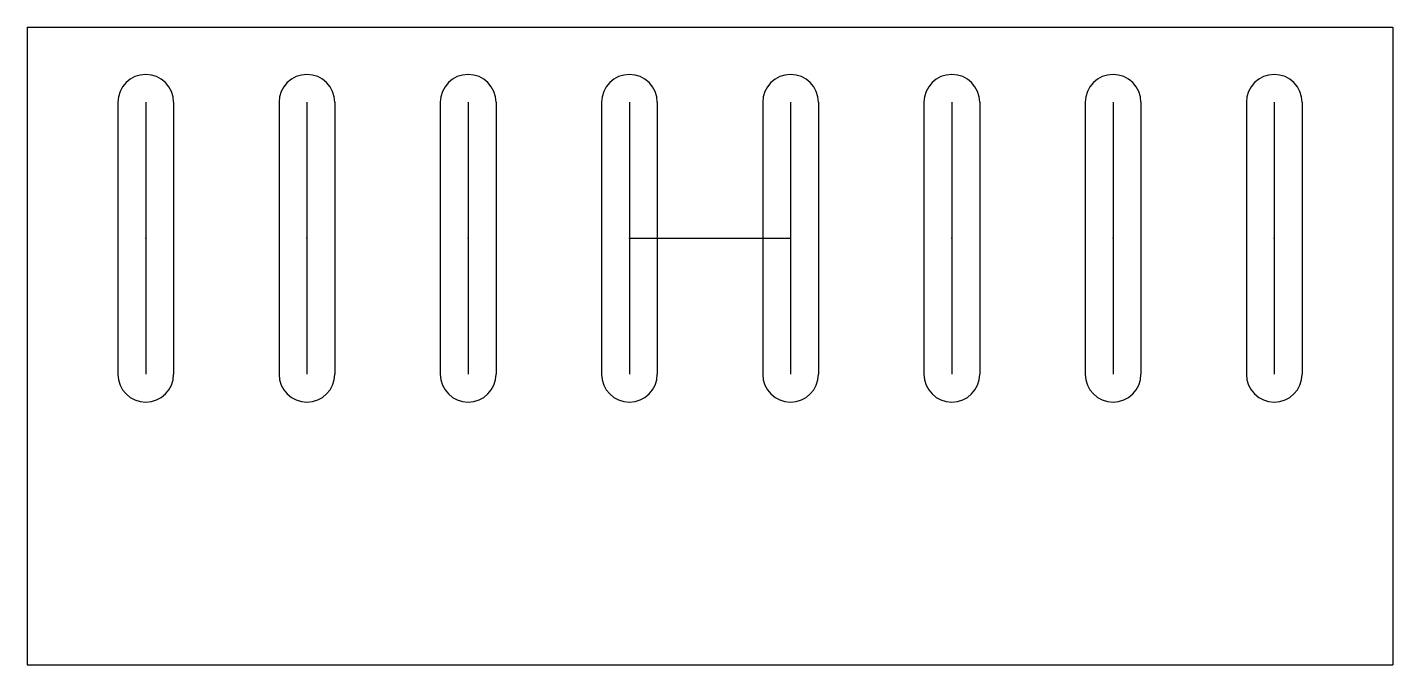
# Model space of a CAD drawing. Header units: inches. Extents: x -0.84 to 0.84, y -0.43 to 0.36.
import ezdxf

# ---------------------------------------------------------------- set-up
doc = ezdxf.new("R2010")
doc.units = ezdxf.units.IN
doc.header["$MEASUREMENT"] = 0
doc.header["$PDSIZE"] = -1
doc.linetypes.add('CENTERX2', pattern=[0.8, 0.5, -0.1, 0.1, -0.1])

msp = doc.modelspace()

# ---------------------------------------------------------------- linework, layer by layer
at = {"color": 7, "linetype": 'Continuous'}
for p, q in [((-0.8427, 0.3583), (-0.8427, -0.4283)), ((-0.8427, 0.3583), (0.8427, 0.3583)), ((0.8427, 0.3583), (0.8427, -0.4283)), ((-0.7309, 0.2657), (-0.7309, -0.0699)), ((-0.6621, 0.2657), (-0.6621, -0.0699)), ((-0.5319, 0.2657), (-0.5319, -0.0699)), ((-0.4631, 0.2657), (-0.4631, -0.0699)), ((-0.3329, 0.2657), (-0.3329, -0.0699)), ((-0.2641, 0.2657), (-0.2641, -0.0699)), ((-0.1339, 0.2657), (-0.1339, -0.0699)), ((-0.0651, 0.2657), (-0.0651, -0.0699)), ((0.0651, 0.2657), (0.0651, -0.0699)), ((0.1339, 0.2657), (0.1339, -0.0699)), ((0.2641, 0.2657), (0.2641, -0.0699)), ((0.3329, 0.2657), (0.3329, -0.0699)), ((0.4631, 0.2657), (0.4631, -0.0699)), ((0.5319, 0.2657), (0.5319, -0.0699)), ((0.6621, 0.2657), (0.6621, -0.0699)), ((0.7309, 0.2657), (0.7309, -0.0699)), ((-0.8427, -0.4283), (0.8427, -0.4283))]:
    msp.add_line(p, q, dxfattribs=at)
at = {"color": 7, "linetype": 'CENTERX2'}
for p, q in [((-0.6965, 0.2657), (-0.6965, -0.0699)), ((-0.4975, 0.2657), (-0.4975, -0.0699)), ((-0.2985, 0.2657), (-0.2985, -0.0699)), ((-0.0995, 0.2657), (-0.0995, -0.0699)), ((0.0995, 0.2657), (0.0995, -0.0699)), ((0.2985, 0.2657), (0.2985, -0.0699)), ((0.4975, 0.2657), (0.4975, -0.0699)), ((0.6965, 0.2657), (0.6965, -0.0699)), ((-0.0995, 0.0979), (0.0995, 0.0979))]:
    msp.add_line(p, q, dxfattribs=at)
at = {"color": 7, "linetype": 'Continuous'}
for centre, start, end in [((-0.6965, 0.2657), 0, 180), ((-0.4975, 0.2657), 0, 180), ((-0.2985, 0.2657), 0, 180), ((-0.0995, 0.2657), 0, 180), ((0.0995, 0.2657), 0, 180), ((0.2985, 0.2657), 0, 180), ((0.4975, 0.2657), 0, 180), ((0.6965, 0.2657), 0, 180), ((-0.6965, -0.0699), 180, 0), ((-0.4975, -0.0699), 180, 0), ((-0.2985, -0.0699), 180, 0), ((-0.0995, -0.0699), 180, 0), ((0.0995, -0.0699), 180, 0), ((0.2985, -0.0699), 180, 0), ((0.4975, -0.0699), 180, 0), ((0.6965, -0.0699), 180, 0)]:
    msp.add_arc(centre, 0.0344, start, end, dxfattribs=at)
for p in [(-0.6965, 0.0979), (-0.4975, 0.0979), (-0.2985, 0.0979), (-0.0995, 0.0979), (0.0995, 0.0979), (0.2985, 0.0979), (0.4975, 0.0979), (0.6965, 0.0979)]:
    msp.add_point(p, dxfattribs=at)

doc.saveas('drawing.dxf')
